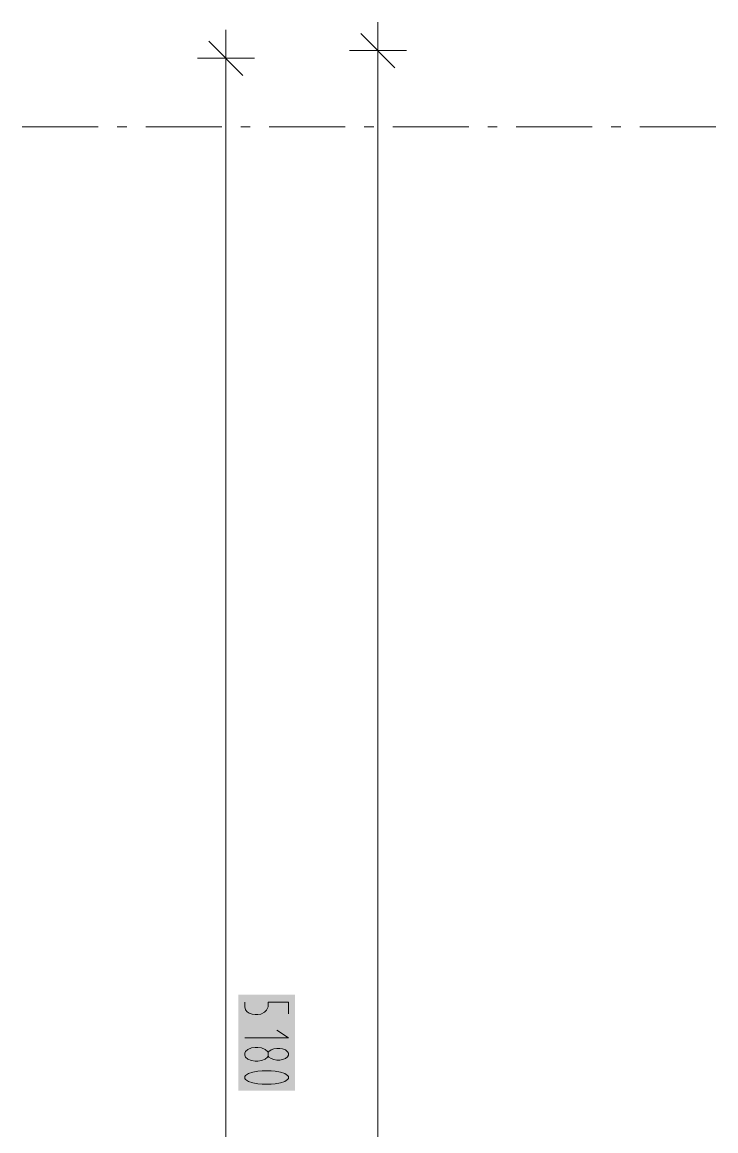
# Model space of a CAD drawing. Header units: millimetres. Extents: x 0 to 594, y 0 to 420.
# Drawn here: x 469.92 to 484.29, y 280.39 to 303.35 of the extents above; entities that cross this region are included whole.
import ezdxf

# ---------------------------------------------------------------- set-up
doc = ezdxf.new("R2010")
doc.units = ezdxf.units.MM
doc.header["$LTSCALE"] = 8
doc.layers.add('PDF_Koty delkove', color=7, linetype='Continuous')
doc.layers.add('PDF_Osy hlavni', color=7, linetype='Continuous')

msp = doc.modelspace()

# ---------------------------------------------------------------- linework, layer by layer
at = {"layer": 'PDF_Koty delkove', "lineweight": 18}
for points in [[(474.14, 302.606), (474.14, 303.197)], [(477.29, 302.764), (477.29, 303.354)], [(473.786, 302.961), (474.495, 302.252)], [(476.935, 303.118), (477.644, 302.409)], [(476.699, 302.764), (477.29, 302.764), (477.88, 302.764)], [(477.29, 302.764), (477.29, 229.21), (477.29, 152.291), (477.29, 151.701)], [(473.55, 302.606), (474.14, 302.606), (474.731, 302.606)], [(474.14, 302.606), (474.14, 283.614), (474.14, 261.819), (474.14, 248), (474.14, 203.906), (474.14, 152.449)], [(475.435, 282.813), (475.435, 283.054), (475.015, 283.054), (475.015, 282.953), (474.985, 282.884), (474.94, 282.843), (474.865, 282.804), (474.805, 282.793), (474.745, 282.793), (474.684, 282.804), (474.625, 282.823), (474.58, 282.853), (474.549, 282.893), (474.534, 282.953), (474.534, 283.054)], [(474.534, 282.313), (475.435, 282.313), (475.196, 282.472)], [(474.745, 281.832), (474.805, 281.832), (474.88, 281.842), (474.955, 281.871), (475, 281.912), (475.015, 281.931), (475.015, 282.012), (475, 282.032), (474.955, 282.072), (474.88, 282.102), (474.805, 282.112), (474.745, 282.112), (474.67, 282.102), (474.594, 282.072), (474.549, 282.032), (474.534, 281.992), (474.534, 281.952), (474.549, 281.912), (474.594, 281.871)], [(475.015, 282.012), (475.031, 282.032), (475.076, 282.062), (475.135, 282.082), (475.196, 282.092), (475.256, 282.092), (475.316, 282.082), (475.376, 282.062), (475.421, 282.022), (475.435, 281.992), (475.435, 281.952), (475.421, 281.922), (475.376, 281.882), (475.316, 281.862), (475.256, 281.852), (475.196, 281.852), (475.135, 281.862), (475.076, 281.882), (475.031, 281.912), (475.015, 281.931)], [(474.594, 281.871), (474.67, 281.842), (474.745, 281.832)]]:
    msp.add_lwpolyline(points, dxfattribs=at)
msp.add_lwpolyline([(474.895, 281.351), (475.076, 281.351), (475.165, 281.361), (475.27, 281.381), (475.361, 281.411), (475.421, 281.451), (475.435, 281.471), (475.435, 281.511), (475.421, 281.531), (475.361, 281.571), (475.27, 281.601), (475.165, 281.621), (475.076, 281.632), (474.895, 281.632), (474.805, 281.621), (474.7, 281.601), (474.61, 281.571), (474.549, 281.531), (474.534, 281.511), (474.534, 281.471), (474.549, 281.451), (474.61, 281.411), (474.7, 281.381), (474.805, 281.361)], close=True, dxfattribs=at)
at = {"layer": 'PDF_Koty delkove', "color": 7, "lineweight": 18, "true_color": 0xffffff, "transparency": 33554559}
msp.add_solid([(474.399, 283.209), (474.399, 281.216), (475.571, 283.209), (475.571, 281.216)], dxfattribs=at)
at = {"layer": 'PDF_Osy hlavni', "lineweight": 18}
for points in [[(469.921, 301.189), (471.496, 301.189)], [(471.89, 301.189), (472.086, 301.189)], [(472.48, 301.189), (474.055, 301.189)], [(474.449, 301.189), (474.645, 301.189)], [(475.039, 301.189), (476.614, 301.189)], [(477.008, 301.189), (477.204, 301.189)], [(477.598, 301.189), (479.173, 301.189)], [(479.567, 301.189), (479.764, 301.189)], [(480.157, 301.189), (481.732, 301.189)], [(482.126, 301.189), (482.323, 301.189)], [(482.716, 301.189), (484.291, 301.189)]]:
    msp.add_lwpolyline(points, dxfattribs=at)

doc.saveas('drawing.dxf')
